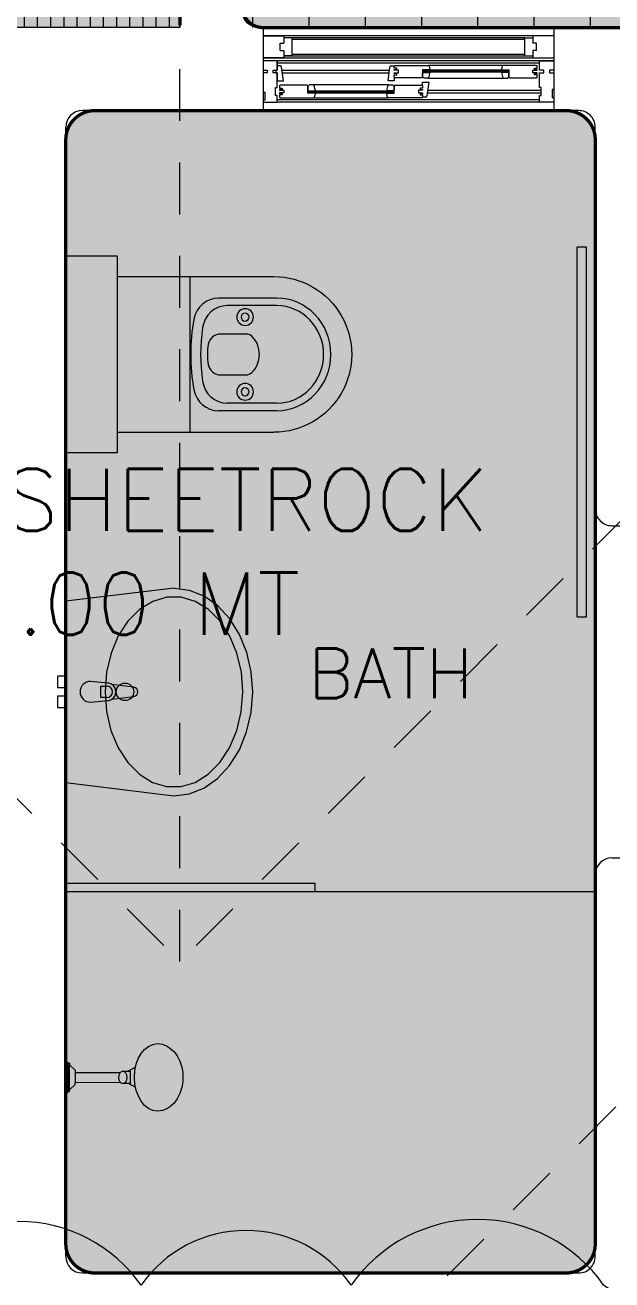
# Model space of a CAD drawing. Header units: metres. Extents: x 8 to 2416, y -346 to 476.
# Drawn here: x 123.344 to 124.757, y -109.647 to -106.624 of the extents above; entities that cross this region are included whole.
import ezdxf

# ---------------------------------------------------------------- set-up
doc = ezdxf.new("R2010")
doc.units = ezdxf.units.M
for name, pattern in [('0', [0]), ('CONTINU', [0]), ('HIDDEN2', [0.1875, 0.125, -0.0625])]:
    doc.linetypes.add(name, pattern=pattern)
doc.layers.get('0').update_dxf_attribs({"color": 250, "linetype": '0', "lineweight": 20})
for name, color, linetype, lineweight in [('A-DOOR', 35, 'Continuous', 5), ('A-WALL', 250, 'Continuous', 20), ('baños', 140, 'Continuous', 0), ('closets', 253, 'Continuous', 0), ('cristales', 131, 'Continuous', 0), ('PLAFON', 253, 'Continuous', 5), ('PLAFON-MADERA', 33, 'Continuous', 5), ('textos', 7, 'Continuous', 0)]:
    doc.layers.add(name, color=color, linetype=linetype, lineweight=lineweight)
doc.layers.add('hatch piso', color=253, linetype='Continuous', lineweight=0, transparency=0.7)
doc.layers.add('Techos 1', color=7, linetype='HIDDEN2', lineweight=9, true_color=0x42391a)
doc.styles.get("Standard").update_dxf_attribs({"font": 'arial.ttf', "height": 0.1875})

# ---------------------------------------------------------------- blocks, each defined once
blk = doc.blocks.new('A$C013342c3')
at = {"layer": 'baños', "linetype": 'Continuous'}
for p, q in [((0.132703495430178, 0.09585578964924935, -0.08868213195764083), (0.114529970638614, 0.1060031536107999, -0.1375633148849114)), ((0.1446699662815263, 0.09585578964924935, -0.04970293599564844), (0.1270281305760363, 0.09585578964924935, -0.04970293599564844)), ((0.1270281305760363, 0.09585578964924935, -0.04970293599564844), (0.1270281305760363, 0.06665602235625556, -0.04970293599564844)), ((0.2591370418708721, 0.09323105917610519, -0.01139325893676024), (0.1505841595253514, 0.09308303469242674, -0.05486134511695819)), ((0.2591528199541244, 0.09835827126426011, -1.073227574364028), (0.2591370418708721, 0.09323105917610519, -0.01139325893676024)), ((0.2591370418708721, 0.09323105917610519, -0.01139325893676024), (0.2591370401528366, 0.06928105827228137, -0.01127761308473877)), ((0.2731249502799074, 0.1112273302278481), (0.2591528199541244, 0.09835827126426011, -1.073227574364028)), ((0.2775106763428994, 0.1151820839904758), (0.2731249502799074, 0.1151820839904758)), ((0.2731249502799074, 0.1151820839904758), (0.2731249502799074, 0.1112273302278481)), ((0.2731249502799074, 0.05128422880898142), (0.2731249502799074, 0.1112273302278481)), ((0.28214345119477, 0.1176323766694622), (0.2775106763428994, 0.1176323766694622)), ((0.2775106763428994, 0.1176323766694622), (0.2775106763428994, 0.1151820839904758)), ((0.2775106763428994, 0.1151820839904758), (0.2775106763428994, 0.04732947504726326)), ((0.28214345119477, 0.1163205123493753), (0.28214345119477, 0.1176323766694622)), ((0.28214345119477, 0.04619104668745422), (0.28214345119477, 0.1163205123493753)), ((0.1304718991518712, 0.06665602235625556, -0.08493008825292855), (0.114529970638614, 0.05781090854361537, -0.1375633148849114)), ((0.1270281305760363, 0.06665602235625556, -0.04970293599564844), (0.1446082381085034, 0.06665602235625556, -0.04970293599564844)), ((0.2591370418708721, 0.06928049986072438, -0.01139325893676024), (0.1505841595253514, 0.06942852434440283, -0.05486134511695819)), ((0.2591528199541244, 0.06415328777256946, -1.073227574364028), (0.2591370418708721, 0.06928049986072438, -0.01139325893676024)), ((0.2731249502799074, 0.05128422880898142), (0.2591528199541244, 0.06415328777256946, -1.073227574364028)), ((0.2731249502799074, 0.04732947504726326), (0.2731249502799074, 0.05128422880898142)), ((0.2775106763428994, 0.04732947504726326), (0.2731249502799074, 0.04732947504726326)), ((0.2775106763428994, 0.04487918236736732), (0.2775106763428994, 0.04732947504726326)), ((0.28214345119477, 0.04487918236736732), (0.2775106763428994, 0.04487918236736732)), ((0.28214345119477, 0.04619104668745422), (0.28214345119477, 0.04487918236736732))]:
    blk.add_line(p, q, dxfattribs=at)
for ratio, start_param, end_param in [(0.7570877180764559, 3.141592653589793, 6.283185307179586), (0.6818891661298961, 0, 3.141592653589793)]:
    blk.add_ellipse((0.06151594405446303, 0.08124456118912349, -0.1375633148849114), major_axis=(-0.0002283178055053071, -0.08124966744369572), ratio=ratio, start_param=start_param, end_param=end_param, dxfattribs=at)
blk.add_ellipse((0.1446699662815263, 0.08125577951886953, -0.04970293599564844), major_axis=(3.241853481487012e-18, -0.01460001013121466), ratio=0.7182237989668432, dxfattribs=at)
blk = doc.blocks.new('A$Cbbaa2d29')
at = {"layer": 'baños'}
for p, q in [((0.04986533973976748, 0.1234470907067902), (0.04986533950693683, 0.5009470913494027)), ((0.1017357186382242, 0.5075197885446272), (0.1017357188710548, 0.367587161104197)), ((0.119862534195704, 0.5075197878461353), (0.119862534195704, 0.3887385106347523)), ((0.3548681448181696, 0.5075197878461353), (0.3548698598486908, 0.3887385111004136)), ((0.3729949601428189, 0.5075197890102885), (0.3729966749405094, 0.367587160405705)), ((0.4248653395069368, 0.1234470907067902), (0.4248653395069368, 0.5009470914658181)), ((0.1881401495510318, 0.3726579630449436), (0.1881401495510318, 0.4340201096776894)), ((0.2865905294628419, 0.4340201096776894), (0.2865905294628419, 0.3726579630449436)), ((0.4248653395069368, 0.298447090706631), (0.04986533973976748, 0.298447090706631))]:
    blk.add_line(p, q, dxfattribs=at)
blk.add_lwpolyline([(-2.609528905850311e-06, 0.1234470907067902), (-2.609528905850311e-06, -1.431437937071678e-07), (0.4747332887757238, -1.431437937071678e-07), (0.4747332887757238, 0.1234470907067902)], close=True, dxfattribs=at)
for centre, radius in [((0.1473653394231178, 0.4318055939328218), 0.02006938189121769), ((0.1473653394231178, 0.4318055939328218), 0.00947206784087382), ((0.3273653395907559, 0.4318055938164065), 0.02006938189121769), ((0.3273653395907559, 0.4318055938164065), 0.00947206784087382)]:
    blk.add_circle(centre, radius, dxfattribs=at)
blk.add_arc((0.2373653395069368, 0.5009470904180802), 0.1875, 4.669074627938405e-08, 180.0000000466908, dxfattribs=at)
at = {"layer": 'baños', "extrusion": (0, 0, -1)}
for centre, major_axis, ratio, start_param, end_param in [((0.2373653392741062, 0.5075197887774578), (-0.1356296207181713, -5.730126290734795e-11), 0.9649584659182796, 5.417888360170764e-14, 3.141592653589847), ((0.2373653392741062, 0.5075197887774578), (-0.1175028052981111, -4.963948863307169e-11), 0.9649584659182795, 2.242650509742816e-14, 3.141592653589815), ((0.2373653395069368, 0.4070189519254512), (0.06011072145364531, 2.538636473497208e-11), 0.9866798223976337, 3.89877578268149, 5.526002178087678), ((0.208410149297265, 0.4340201093284435), (-0.02026999999999998, -8.564922207441566e-12), 0.9866798223976243, 1.121325254871408e-13, 0.7571831290919202), ((0.2663205292509474, 0.4340201099105201), (0.02026999999999998, 8.55131366782954e-12), 0.9866798223976537, -0.7571831290923482, -5.682121440031551e-13), ((0.1639145608959325, 0.3675871599400438), (0.06217884201150834, 2.626174726433443e-11), 0.9649584659182797, 1.761770747025242, 3.141592653589718), ((0.1820413762205817, 0.3887385112168289), (0.06217884201150812, 2.626529633774469e-11), 0.9649584659182803, 1.721070657766285, 3.141592653589776), ((0.2185451494032122, 0.3726579645583428), (0.03040499999999998, 1.282942176519436e-11), 0.9866798223976387, 1.7505302502132, 3.141592653589306), ((0.2561855296106614, 0.3726579633941896), (0.03040499999999997, 1.284318030510717e-11), 0.9866798223976362, -2.797762022055394e-14, 1.391062403376092), ((0.2926910175909825, 0.388738510518337), (-0.06217884201150788, -2.626869850161708e-11), 0.9649584659182842, 3.141592653589833, 4.562114649413323), ((0.3108178329156317, 0.3675871598236284), (0.06217884201150833, 2.626540643900107e-11), 0.9649584659182795, -1.443289932012704e-14, 1.379821906564463), ((0.2373653392741062, 0.4748596581332407), (0.1356822986513112, 5.731575921024725e-11), 0.9866798223976321, 1.391062403376113, 1.75053025021367), ((0.2373661967893668, 0.7342017525509021), (0.44914177507853, 1.897288589700624e-10), 0.9649584659182789, 1.379821906564475, 1.761770747025305), ((0.2373661967893668, 0.7413182592419929), (-0.4317269737139661, -1.823818534215468e-10), 0.9649584659182897, 4.562114649413298, 4.862663311356111)]:
    blk.add_ellipse(centre, major_axis=major_axis, ratio=ratio, start_param=start_param, end_param=end_param, dxfattribs=at)
blk = doc.blocks.new('Basin 22')
at = {"layer": 'baños'}
for p, q in [((-218.5116621445749, 0), (-250.6016591944255, -260.4300662904893)), ((218.5116621445749, 0), (-218.5116621445749, 0)), ((-10.5, 20), (-37.5, 20)), ((-37.5, 20), (-37.5, 8e-16)), ((-37.5, 8e-16), (-10.5, -8e-16)), ((-10.5, -8e-16), (-10.5, 20)), ((37.50000000000001, 20), (10.5, 20)), ((10.5, 20), (10.5, 8e-16)), ((10.5, 8e-16), (37.5, -8e-16)), ((37.5, -8e-16), (37.50000000000001, 20)), ((250.0000000000001, -260.4300662904893), (218.5116621445749, 0)), ((-218.3557214991049, -0.3980736144277015), (-218.5116621445749, -0.3980736144277015)), ((-218.3557214991049, -0.3980736144277015), (-218.5116621445749, -0.3980736144277015)), ((218.5116621445749, -0.3980736144277015), (218.3557214991049, -0.3980736144277015)), ((218.5116621445749, -0.3980736144277015), (218.3557214991049, -0.3980736144277015)), ((-25, -59.43119747899159), (-21, -101.3840077572916)), ((21.00000000004952, -101.3840077574968), (25, -59.43119747899159)), ((-13.6, -99.2122034170916), (-13.6, -84.34160634659159)), ((-13.6, -84.34160634659159), (13.6, -84.34160634659159)), ((13.6, -84.34160634659159), (13.6, -99.2122034170916)), ((-93.21047902112628, -108.8975536323096), (-134.7007845504398, -126.2360019281122)), ((-47.64642828505644, -98.18180327328605), (-93.21047902112628, -108.8975536323096)), ((0, -94.55708056164688), (-47.64642828505644, -98.18180327328605)), ((-17.72976797925985, -110.8974594401567), (-11.1, -163.8311974789916)), ((47.64642828505644, -98.18180327328605), (0, -94.55708056164688)), ((11.1000000000126, -163.831197478891), (17.72976797919999, -110.8974594403916)), ((93.21047902112628, -108.8975536323096), (47.64642828505644, -98.18180327328605)), ((134.7007845504398, -126.2360019281122), (93.21047902112628, -108.8975536323096)), ((-170.3040194288527, -149.4393747711664), (-198.4641514488629, -177.493573426087)), ((-134.7007845504398, -126.2360019281122), (-170.3040194288527, -149.4393747711664)), ((170.3040194288527, -149.4393747711664), (134.7007845504398, -126.2360019281122)), ((198.4641514488629, -177.493573426087), (170.3040194288527, -149.4393747711664)), ((-198.4641514488629, -177.493573426087), (-217.9504477139591, -209.172494792609)), ((217.9504477139591, -209.172494792609), (198.4641514488629, -177.493573426087)), ((-217.9504477139591, -209.172494792609), (-227.9112635715661, -243.0916179945921)), ((227.9112635715661, -243.0916179945921), (217.9504477139591, -209.172494792609)), ((-250.6016591944255, -260.4300662904893), (-245.7979792952244, -297.4133257024814)), ((-227.9112635715661, -243.0916179945921), (-227.9112635715661, -277.7685145863864)), ((227.9112635715661, -277.7685145863864), (227.9112635715661, -243.0916179945921)), ((244.5946609063735, -297.4133257024814), (249.3983408055747, -260.4300662904893)), ((-245.7979792952244, -297.4133257024814), (-231.5715423222022, -332.9753391956453)), ((-227.9112635715661, -277.7685145863864), (-217.9504477139591, -311.6876377883695)), ((217.9504477139591, -311.6876377883695), (227.9112635715661, -277.7685145863864)), ((230.3682239334347, -332.9753391956453), (244.5946609063735, -297.4133257024814)), ((-217.9504477139591, -311.6876377883695), (-198.4641514488629, -343.3665591548914)), ((198.4641514488629, -343.3665591548914), (217.9504477139591, -311.6876377883695)), ((-231.5715423222022, -332.9753391956453), (-208.4690622700511, -365.7494785349732)), ((-198.4641514488629, -343.3665591548914), (-170.3040194288527, -371.4207578098121)), ((170.3040194288527, -371.4207578098121), (198.4641514488629, -343.3665591548914)), ((207.2657438812003, -365.7494785349732), (230.3682239334347, -332.9753391956453)), ((-208.4690622700511, -365.7494785349732), (-177.3783544910755, -394.47625192558)), ((-170.3040194288527, -371.4207578098121), (-134.7007845504398, -394.6241306528663)), ((134.7007845504398, -394.6241306528663), (170.3040194288527, -371.4207578098121)), ((176.1750361022247, -394.4762519254854), (207.2657438812003, -365.7494785349732)), ((-177.3783544910755, -394.47625192558), (-139.4942174492981, -418.051705576087)), ((-139.4942174492981, -418.051705576087), (-96.27251728570108, -435.569848024155)), ((-134.7007845504398, -394.6241306528663), (-93.21047902112628, -411.9625789486688)), ((-93.21047902112628, -411.9625789486688), (-47.64642828505644, -422.6783293076923)), ((-47.64642828505644, -422.6783293076923), (-5.78e-14, -426.3030520192937)), ((-5.78e-14, -426.3030520192937), (47.64642828505644, -422.6783293076923)), ((47.64642828505644, -422.6783293076923), (93.21047902112628, -411.9625789486688)), ((93.21047902112628, -411.9625789486688), (134.7007845504398, -394.6241306528663)), ((95.06919889685028, -435.569848024155), (138.2908990604474, -418.051705576087)), ((138.2908990604474, -418.051705576087), (176.1750361022247, -394.4762519254854)), ((-96.27251728570108, -435.569848024155), (-49.37423969843229, -446.3574668797821)), ((-49.37423969843229, -446.3574668797821), (-0.6016591943997358, -450)), ((-0.6016591943997358, -450), (48.1709213096315, -446.3574668797821)), ((48.1709213096315, -446.3574668797821), (95.06919889685028, -435.569848024155))]:
    blk.add_line(p, q, dxfattribs=at)
blk.add_circle((0, -142.605), 21, dxfattribs=at)
for centre, radius, start, end in [((0, -59.43119747899159), 25, 0, 180), ((-1.04e-14, -99.48408932156158), 21.08576984751627, 185.1696071568248, 212.7710253819448), ((0, -99.48408932169157), 21.0857698475, 212.7710253823, 327.2289746177), ((0, -99.2122034170916), 13.6, 180, 0), ((0, -99.48408932158159), 21.08576984758229, 327.2289746174761, 354.8303928426861), ((6e-16, -162.4409607923916), 11.18672239955782, 187.1389247802098, 352.8610752203097)]:
    blk.add_arc(centre, radius, start, end, dxfattribs=at)
blk = doc.blocks.new('Fenton Bead')
at = {"color": 7}
blk.add_lwpolyline([(2.148625350745107, 12.49999976092647, -0.341998711879526), (0.2121336766385866, 10.99999976952654), (1.675095518294256e-06, 10.66608803160466), (1.591925979482767e-06, 0.9999997704710495), (1.000001583321733, -2.339728553124587e-07), (18.0000015877331, -3.095194642810384e-07), (18.00000158995954, 0.4999996904805357), (14.68058580464549, 12.88822827288072, 0.339454260104197), (13.23169706348835, 13.99999971166812), (4.085117021621954, 13.99999975231168, 0.34199871187953)], format="xyb", close=True, dxfattribs=at)
blk = doc.blocks.new('A$C6ca19f56')
at = {"layer": 'A-DOOR', "color": 7}
for p, q in [((0.6999996812046589, 0.2000000000137874), (2.463735881974571e-09, 0.2000000000068951)), ((0.6999996881828139, 0.1200001748414721), (7.174431573275797e-07, 0.1200001748418984)), ((7.881904764417413e-07, 0.0910001919216441), (7.601718436944793e-07, 0.0445002909961616)), ((7.984940282312891e-07, 0.1200001748418984), (7.902511640622834e-07, 0.09700019206071175)), ((7.902511640622834e-07, 0.09700019206071175), (0.01000080074518905, 0.09700019206071175)), ((0.01000080074518905, 0.0910001919216441), (7.881904764417413e-07, 0.0910001919216441)), ((0.03250079924728766, 0.1200001748418984), (7.984940282312891e-07, 0.1200001748418984)), ((0.01000080074518905, 0.09700019206071175), (0.01000080074518905, 0.0910001919216441)), ((0.02400079703093638, 0.0910001919216441), (0.02400079703093638, 0.09700019206071175)), ((0.02400079703093638, 0.09700019206071175), (0.03400080752490453, 0.09700019206071175)), ((0.03400079726267791, 0.0910001919216441), (0.02400079703093638, 0.0910001919216441)), ((0.03400079723095928, 0.09699917716722695), (0.0305013127046152, 0.09699953233269554)), ((0.0305013127046152, 0.09699953233269554), (0.0305013127046152, 0.09100019192243991)), ((0.0305013127046152, 0.09100019192243991), (0.03400079723095928, 0.09100019192238307)), ((0.03400079979721227, 0.1185001748071457), (0.03250079924728766, 0.1200001748418984)), ((0.03400079723169824, 0.1185001899458555), (0.03400079723095928, 0.09699917716722695)), ((0.03400080752490453, 0.09700019206071175), (0.03400079979721227, 0.1185001748071457)), ((0.04171729780406963, 0.1075003913688946), (0.03400079723169824, 0.107500191947004)), ((0.03400080250682436, 0.05550053687452561), (0.03400079726267791, 0.0910001919216441)), ((0.03400079723095928, 0.09100019192238307), (0.0340007972312435, 0.07150019182822831)), ((0.04900079757683784, 0.07149994457652298), (0.04470897347837877, 0.1047247592218596)), ((0.3009997784051279, 0.07149967879804109), (0.3052916025035302, 0.1047247420831141)), ((0.3082832781778393, 0.107500374230149), (0.3159997787502675, 0.1075001748082585)), ((0.3159997787510065, 0.1075001748068942), (0.3174997787857592, 0.1090001748416753)), ((0.3159997787510065, 0.1020001746934511), (0.3159997787510065, 0.1075001748068942)), ((0.3219997788900741, 0.1020001746934511), (0.3159997787510065, 0.1020001746934511)), ((0.3159997787517455, 0.09699916002708875), (0.3159997787517455, 0.09930017463086216)), ((0.3159997787517455, 0.09930017463086216), (0.3219997788900741, 0.09930017463086216)), ((0.3259996450033782, 0.09700017492145463), (0.3159997787517455, 0.09699916002708875)), ((0.3159997787510065, 0.08899765909624335), (0.3159997787517455, 0.09100017478224487)), ((0.3159997787517455, 0.09100017478224487), (0.3259997789833733, 0.0910001747824154)), ((0.3174997787857592, 0.1090001748416753), (0.3981311646274435, 0.1090001748433522)), ((0.3219997788900741, 0.09930017463086216), (0.3219997788900741, 0.1020001746934511)), ((0.3259997789833733, 0.0910001747824154), (0.3259996450033782, 0.09700017492145463)), ((0.4014997807327063, 0.09800017458847066), (0.3839997803283381, 0.09800017458753274)), ((0.3839997803283381, 0.09800017458753274), (0.3839997803280539, 0.08050017489805583)), ((0.3839997803510187, 0.09500017523621551), (0.3889997804720906, 0.09500017451868104)), ((0.3839997803510187, 0.09500017451868104), (0.3889997804720906, 0.09500017523621551)), ((0.3889997804720906, 0.09700017528027871), (0.3949997805824523, 0.09300017447461784)), ((0.3889997804720906, 0.09300017447097986), (0.3949997805824523, 0.09700017528027871)), ((0.3981311646274435, 0.1090001748433522), (0.399994047514042, 0.1075447312202371)), ((0.5778682692803869, 0.109000174844887), (0.3981311646706445, 0.1090001748453133)), ((0.399994047514042, 0.1075447312202371), (0.4019997807442905, 0.09950017462325178)), ((0.4019997807442905, 0.09850017460008331), (0.4014997807327063, 0.09800017458847066)), ((0.4019997807442905, 0.09950017462325178), (0.4019997807442905, 0.09850017460008331)), ((0.5760053863787817, 0.1075447312198108), (0.5739996531484763, 0.09950017462282545)), ((0.5739996531484763, 0.09950017462282545), (0.5739996531484763, 0.09850017459965699)), ((0.5739996531484763, 0.09850017459965699), (0.5744996531601174, 0.09800017458804433)), ((0.5744996531601174, 0.09800017458804433), (0.5919996535644856, 0.09800017458710641)), ((0.5778682692653803, 0.1090001748429259), (0.5760053863787817, 0.1075447312198108)), ((0.6584996551070645, 0.109000174841249), (0.5778682692653803, 0.1090001748429259)), ((0.5869996534789408, 0.09700017527985239), (0.5809996533103714, 0.09300017447419151)), ((0.5869996534789408, 0.09300017447055353), (0.5809996533103714, 0.09700017527985239)), ((0.5919996535418051, 0.09500017523578919), (0.5869996534789408, 0.09500017451825471)), ((0.5919996535418051, 0.09500017451825471), (0.5869996534789408, 0.09500017523578919)), ((0.5919996535644856, 0.09800017458710641), (0.591999653564713, 0.0805001748976295)), ((0.6499996549094504, 0.09100017478198907), (0.6499997888894455, 0.0970001749210283)), ((0.6599996551410783, 0.09100017478181854), (0.6499996549094504, 0.09100017478198907)), ((0.6499997888894455, 0.0970001749210283), (0.6599996551410783, 0.09699916002666242)), ((0.6539996550027496, 0.09930017463043583), (0.6539996550027496, 0.1020001746930248)), ((0.6539996550027496, 0.1020001746930248), (0.6599996551418172, 0.1020001746930248)), ((0.6599996551410783, 0.09930017463043583), (0.6539996550027496, 0.09930017463043583)), ((0.6599996551418172, 0.1075001748064679), (0.6584996551070645, 0.109000174841249)), ((0.6599996551418172, 0.1020001746930248), (0.6599996551418172, 0.1075001748064679)), ((0.6599996551410783, 0.09699916002666242), (0.6599996551410783, 0.09930017463043583)), ((0.6599996551418172, 0.08899765909581703), (0.6599996551410783, 0.09100017478181854)), ((0.6659996475775785, 0.09700019005939708), (0.6659996553052707, 0.1185001748067194)), ((0.6759996580715466, 0.09700019005939708), (0.6659996475775785, 0.09700019005939708)), ((0.6659996521870681, 0.05550053810961941), (0.6659996578398051, 0.09100018992032943)), ((0.6659996553052707, 0.1185001748067194), (0.6674996558551953, 0.1200001748414721)), ((0.6659996578398051, 0.09100018992032943), (0.6759996580715466, 0.09100018992032943)), ((0.6674996558551953, 0.1200001748414721), (0.6999996566084548, 0.1200001748414721)), ((0.6759996580715466, 0.09100018992032943), (0.6759996580715466, 0.09700019005939708)), ((0.6999996648513189, 0.09700019005939708), (0.6899996543572939, 0.09700019005939708)), ((0.6899996543572939, 0.09700019005939708), (0.6899996543572939, 0.09100018992032943)), ((0.6899996543572939, 0.09100018992032943), (0.6999996669120065, 0.09100018992032943)), ((0.6999996566084548, 0.1200001748414721), (0.6999996648513189, 0.09700019005939708)), ((0.6999996669120065, 0.09100018992032943), (0.6999996949306393, 0.05050019386096238)), ((0.0340007972312435, 0.07150019182822831), (0.04900079757683784, 0.07149994457652298)), ((0.04150070154670971, 0.06100014306901613), (0.04000070151218438, 0.05950014303429185)), ((0.1065007030547633, 0.06100014306776558), (0.04150070154670971, 0.06100014306901613)), ((0.108000703089516, 0.05950014303298445), (0.1065007030547633, 0.06100014306776558)), ((0.3027679829851309, 0.06200014334584836), (0.1212324004301593, 0.06200014334584836)), ((0.3159997787507223, 0.07149992604974642), (0.3009997784051279, 0.07149967879804109)), ((0.3159996803839249, 0.05950014303298445), (0.3174996804187344, 0.06100014306776558)), ((0.3219997788900173, 0.08899765909624335), (0.3159997787510065, 0.08899765909624335)), ((0.3159997787517455, 0.08629679199157891), (0.3219997788900173, 0.08629765922078292)), ((0.3159997787507223, 0.08050017489674843), (0.3159997787517455, 0.08629679199157891)), ((0.3174997787852476, 0.07900017486202415), (0.3159997787507223, 0.08050017489674843)), ((0.3159997787510633, 0.0805001748964358), (0.3159997787507223, 0.07149992604974642)), ((0.3174996804187344, 0.06100014306776558), (0.3824996819267881, 0.06100014306901613)), ((0.3824997802933012, 0.07900017486327471), (0.3174997787852476, 0.07900017486202415)), ((0.3219997788900173, 0.08629765922078292), (0.3219997788900173, 0.08899765909624335)), ((0.3824996819267881, 0.06100014306901613), (0.3839996819613134, 0.05950014303429185)), ((0.3839997803280539, 0.08050017489805583), (0.3824997802933012, 0.07900017486327471)), ((0.3839996819613134, 0.06850039188129387), (0.3989996823069077, 0.0685006391329992)), ((0.3839996819609723, 0.05950014303466133), (0.3839996819613134, 0.06850039188129387)), ((0.3989996823069077, 0.0685006391329992), (0.3947078582085055, 0.03527557584792618)), ((0.3972314777269048, 0.07800017458519193), (0.5787679562241266, 0.0780001745847656)), ((0.591999653564713, 0.0805001748976295), (0.5934996535995225, 0.07900017486284838)), ((0.5934996535995225, 0.07900017486284838), (0.6584996551075761, 0.07900017486159783)), ((0.6539996550027496, 0.08629765922035659), (0.6539996550027496, 0.08899765909581703)), ((0.6539996550027496, 0.08899765909581703), (0.6599996551418172, 0.08899765909581703)), ((0.6599996551410783, 0.08629679199115259), (0.6539996550027496, 0.08629765922035659)), ((0.6584996551075761, 0.07900017486159783), (0.6599996551421015, 0.08050017489632211)), ((0.6599996551421015, 0.08050017489632211), (0.6599996551410783, 0.08629679199115259)), ((7.601718436944793e-07, 0.0445002909961616), (0.004000761213745818, 0.0445002909961616)), ((0.004000761213745818, 0.0445002909961616), (0.004000761213745818, 0.02550029055581859)), ((0.03000080146497908, 0.03650053643418261), (0.03000080146497908, 0.05550053687452561)), ((0.03000080146497908, 0.05550053687452561), (0.03400080250682436, 0.05550053687452561)), ((0.03400079938862177, 0.03650053643418261), (0.03000080146497908, 0.03650053643418261)), ((0.03400079617003371, 0.02150017487657152), (0.03400079938862177, 0.03650053643418261)), ((0.04000070151218438, 0.05950014303429185), (0.04000070151320756, 0.05370352593946137)), ((0.04000070151320756, 0.05370352593946137), (0.04600070165153625, 0.05370265871025737)), ((0.04600070165153625, 0.05100265883479693), (0.04000070151246859, 0.05100265883479693)), ((0.04000070151246859, 0.05100265883479693), (0.04000070151320756, 0.04900014314879542)), ((0.04000070151320756, 0.04900014314879542), (0.0500007017448354, 0.04900014314862489)), ((0.0500005677648403, 0.04300014300958566), (0.04000070151320756, 0.04300115790395154)), ((0.04000070151320756, 0.04300115790395154), (0.04000070151320756, 0.04070014330017813)), ((0.04000070151320756, 0.04070014330017813), (0.04600070165153625, 0.04070014330017813)), ((0.04600070165153625, 0.03800014323758916), (0.04000070151246859, 0.03800014323758916)), ((0.04000070151246859, 0.03800014323758916), (0.04000070151246859, 0.03250014312414606)), ((0.04000070151246859, 0.03250014312414606), (0.0415007015472213, 0.03100014308936494)), ((0.0415007015472213, 0.03100014308936494), (0.1221320873889056, 0.03100014308768806)), ((0.04600070165153625, 0.05370265871025737), (0.04600070165153625, 0.05100265883479693)), ((0.04600070165153625, 0.04070014330017813), (0.04600070165153625, 0.03800014323758916)), ((0.0500007017448354, 0.04900014314862489), (0.0500005677648403, 0.04300014300958566)), ((0.1080007030898003, 0.04200014334350755), (0.108000703089516, 0.05950014303298445)), ((0.1080007031124808, 0.04500014269482477), (0.1130007031753451, 0.04500014341235925)), ((0.1080007031124808, 0.04500014341235925), (0.1130007031753451, 0.04500014269482477)), ((0.1255007034941684, 0.04200014334256963), (0.1080007030898003, 0.04200014334350755)), ((0.1130007031753451, 0.04300014265076157), (0.1190007033439144, 0.04700014345642245)), ((0.1130007031753451, 0.04700014346006043), (0.1190007033439144, 0.04300014265076157)), ((0.1221320873889056, 0.03100014308768806), (0.1239949702755041, 0.03245558671080317)), ((0.1221320873738989, 0.03100014308572696), (0.3018682960413912, 0.03100014308572696)), ((0.1239949702755041, 0.03245558671080317), (0.1260007035057527, 0.04050014330778851)), ((0.1260007035057527, 0.04150014333095697), (0.1255007034941684, 0.04200014334256963)), ((0.1260007035057527, 0.04050014330778851), (0.1260007035057527, 0.04150014333095697)), ((0.2979996799676883, 0.04150014333095697), (0.2984996799792725, 0.04200014334256963)), ((0.2979996799676883, 0.04050014330778851), (0.2979996799676883, 0.04150014333095697)), ((0.3000054131979937, 0.03245558671080317), (0.2979996799676883, 0.04050014330778851)), ((0.2984996799792725, 0.04200014334256963), (0.3159996803836975, 0.04200014334350755)), ((0.3018682960845922, 0.03100014308768806), (0.3000054131979937, 0.03245558671080317)), ((0.3824996819262765, 0.03100014308936494), (0.3018682960845922, 0.03100014308768806)), ((0.3109996802399451, 0.04300014265076157), (0.3049996801295833, 0.04700014345642245)), ((0.3109996802399451, 0.04700014346006043), (0.3049996801295833, 0.04300014265076157)), ((0.315999680361017, 0.04500014269482477), (0.3109996802399451, 0.04500014341235925)), ((0.315999680361017, 0.04500014341235925), (0.3109996802399451, 0.04500014269482477)), ((0.3159996803836975, 0.04200014334350755), (0.3159996803839249, 0.05950014303298445)), ((0.3839996819602902, 0.04900014314879542), (0.3739996817286624, 0.04900014314862489)), ((0.3739996817286624, 0.04900014314862489), (0.3739998157086575, 0.04300014300958566)), ((0.3739998157086575, 0.04300014300958566), (0.3839996819602902, 0.04300115790395154)), ((0.3839996819602902, 0.05370352593946137), (0.3779996818219615, 0.05370265871025737)), ((0.3779996818219615, 0.05370265871025737), (0.3779996818219615, 0.05100265883479693)), ((0.3779996818219615, 0.05100265883479693), (0.3839996819610292, 0.05100265883479693)), ((0.3839996819602902, 0.04070014330017813), (0.3779996818219615, 0.04070014330017813)), ((0.3779996818219615, 0.04070014330017813), (0.3779996818219615, 0.03800014323758916)), ((0.3779996818219615, 0.03800014323758916), (0.3839996819610292, 0.03800014323758916)), ((0.3839996819610292, 0.03250014312414606), (0.3824996819262765, 0.03100014308936494)), ((0.3839996819613134, 0.05950014303429185), (0.3839996819602902, 0.05370352593946137)), ((0.3839996819610292, 0.05100265883479693), (0.3839996819602902, 0.04900014314879542)), ((0.3839996819602902, 0.04300115790395154), (0.3839996819602902, 0.04070014330017813)), ((0.3839996819610292, 0.03800014323758916), (0.3839996819610292, 0.03250014312414606)), ((0.3917161825341395, 0.03249994370089127), (0.3839996819617681, 0.03250014312278182)), ((0.6699996532289134, 0.05550053810961941), (0.6659996521870681, 0.05550053810961941)), ((0.6659996589324493, 0.02150017487617362), (0.6659996553052707, 0.03650053766927641)), ((0.6659996553052707, 0.03650053766927641), (0.6699996532289134, 0.03650053766927641)), ((0.6699996532289134, 0.03650053766927641), (0.6699996532289134, 0.05550053810961941)), ((0.6999996949306393, 0.05050019386096238), (0.6959996938887372, 0.05050019386096238)), ((0.6959996938887372, 0.05050019386096238), (0.6959996938887372, 0.03150019342061938)), ((0.6959996938887372, 0.03150019342061938), (0.6999996918123799, 0.03150019342061938)), ((0.6999996918123799, 0.03150019342061938), (0.6999996881852582, 0.02150017487617362)), ((0.6999996812046589, 7.105427357601002e-15), (2.463721671119856e-09, 6.899369964230573e-12)), ((0.004000761213745818, 0.02550029055581859), (7.632901031229267e-07, 0.02550029055581859)), ((7.632901031229267e-07, 0.02550029055581859), (7.66917224837016e-07, 0.02150017487657152)), ((7.66917224837016e-07, 0.02150017487657152), (0.001500767292071714, 0.02000017484181882)), ((0.001500767292071714, 0.02000017484181882), (0.03250079579524368, 0.02000017484181882)), ((0.03250079579524368, 0.02000017484181882), (0.03400079617003371, 0.02150017487657152)), ((0.6674996295443094, 0.02000014267773764), (0.03250079579524368, 0.02000017484181882)), ((0.6674996593072393, 0.02000017484142091), (0.6659996589324493, 0.02150017487617362)), ((0.6984996878104113, 0.02000017484142091), (0.6674996593072393, 0.02000017484142091)), ((0.6999996881852582, 0.02150017487617362), (0.6984996878104113, 0.02000017484142091))]:
    blk.add_line(p, q, dxfattribs=at)
at = {"layer": 'A-DOOR', "extrusion": (0, 0, -1)}
for p, q in [((0.6999996785422411, 0.180000017856436), (2.842170943040401e-14, 0.1799999604681091)), ((0.04130123175687572, 0.1622047085299059), (0.04999999322004101, 0.1622047084569758)), ((0.04130123175687572, 0.1448071856035753), (0.04130123175687572, 0.1622047085299059)), ((0.6586984469841752, 0.1622047054189366), (0.64999968552101, 0.1622047053460065)), ((0.6586984469841752, 0.144807182492606), (0.6586984469841752, 0.1622047054189366)), ((2.842170943040401e-14, 0.1270118771055593), (0.6999996785422411, 0.1270119344938863)), ((0.04130123175687572, 0.1448071856035753), (0.04999999322004101, 0.1448071855306452)), ((0.6586984469841752, 0.144807182492606), (0.64999968552101, 0.1448071824196759))]:
    blk.add_line(p, q, dxfattribs=at)
at = {"layer": 'A-DOOR'}
for p, q in [((0.06999999275805635, 0.1749999889640534), (0.04999999295219482, 0.1749999885453448)), ((0.0699999916904801, 0.1320119051694277), (0.06999999275805635, 0.1749999889640534)), ((0.6299996860798558, 0.1711023462891959), (0.06999999266125202, 0.1711023134207535)), ((0.06999999266125201, 0.1359095164533741), (0.06999999266125201, 0.1711023494001651)), ((0.6299996870505709, 0.1320119020584585), (0.6299996859829946, 0.1749999858530842)), ((0.6299996859829946, 0.1749999858530842), (0.6499996857888561, 0.1749999854343756)), ((0.629999686079799, 0.1359095133424049), (0.629999686079799, 0.1711023462891959)), ((0.0699999916904801, 0.1320119051694277), (0.04999999295219482, 0.1320119055881435)), ((0.0699999917872734, 0.1359094804739626), (0.6299996869537665, 0.1359095133424049)), ((0.6299996870505709, 0.1320119020584585), (0.6499996857888561, 0.1320119024771671))]:
    blk.add_line(p, q, dxfattribs=at)
at = {"layer": 'A-DOOR', "color": 9, "true_color": 0xc7c8ca}
for p, q in [((0.6299996859829946, 0.1749999858530842), (0.0699999927580555, 0.1749999555625603)), ((0.04999999295216556, 0.132011866160438), (0.6299996870505709, 0.1320119438687257))]:
    blk.add_line(p, q, dxfattribs=at)
at = {"layer": 'A-DOOR', "color": 8}
for p, q in [((0.6659996536089494, 0.1140001748414718), (0.03400079723152771, 0.1140001748418982)), ((0.04570692844990276, 0.09699917024307325), (0.304293642639891, 0.0969990574172428)), ((0.04648184894736573, 0.09100018489267114), (0.30351874247674, 0.0910001845909747)), ((0.3957058046116231, 0.04300115630949364), (0.6699996532289134, 0.04300104403152005)), ((0.3964807192826925, 0.04900014144877929), (0.6699996532289134, 0.04900002927636393)), ((0.6659996581552292, 0.0260001427055343), (0.03400079685971491, 0.02600017481402261))]:
    blk.add_line(p, q, dxfattribs=at)
at = {"layer": 'A-DOOR', "extrusion": (0, 0, -1)}
for points in [[(-2.842170943040401e-14, 0.1799999902704315), (-0.04999999284748924, 0.1799999902704243), (-0.04999999322004101, 0.1622047085299059)], [(-0.6999996787410225, 0.1799999871594551), (-0.6499996858935617, 0.1799999871594551), (-0.64999968552101, 0.1622047054189366)], [(-0.04999999322004101, 0.1448071856035753), (-0.04999999284748924, 0.1270119069078817), (-2.842170943040401e-14, 0.1270119069078817)], [(-0.64999968552101, 0.144807182492606), (-0.6499996858935617, 0.1270119037969053), (-0.6999996787410225, 0.1270119037969053)]]:
    blk.add_lwpolyline(points, dxfattribs=at)
at = {"layer": 'A-DOOR', "color": 7}
for points in [[(0.3839997803510187, 0.09500017523257753), (0.3889997804720906, 0.09500017523257753), (0.3889997804720906, 0.09500017451868104), (0.3839997803510187, 0.09500017451868104)], [(0.5869996534789408, 0.09700017527985239), (0.3889997804720906, 0.09700017528027871), (0.3889997804720906, 0.09300017518851433), (0.5869996534789408, 0.09300017518808801)], [(0.3889997804720906, 0.09700017528027871), (0.3949997805824523, 0.09700017528027871), (0.3949997805824523, 0.09300017447097986), (0.3889997804720906, 0.09300017447097986)], [(0.5869996534789408, 0.09300017447055353), (0.3889997804720906, 0.09300017447097986), (0.3889997804720906, 0.09700017456638221), (0.5869996534789408, 0.09700017456595589)], [(0.4014997807747704, 0.09800017458841381), (0.3894997804958393, 0.09800017458841381), (0.3894997804958393, 0.09700017456638221), (0.4014997807747704, 0.09700017456638221)], [(0.4014997807747704, 0.09300017518851433), (0.3894997804958393, 0.09300017518851433), (0.3894997804958393, 0.09200017516284476), (0.4014997807747704, 0.09200017516284476)], [(0.3949997805824523, 0.09700017528027871), (0.3999997807035243, 0.09700017528027871), (0.3999997807035243, 0.09300017447097986), (0.3949997805824523, 0.09300017447097986)], [(0.574499653176261, 0.09800017458798749), (0.5864996534551921, 0.09800017458798749), (0.5864996534551921, 0.09700017456595589), (0.574499653176261, 0.09700017456595589)], [(0.574499653176261, 0.09300017518808801), (0.5864996534551921, 0.09300017518808801), (0.5864996534551921, 0.09200017516241843), (0.574499653176261, 0.09200017516241843)], [(0.5809996533103714, 0.09700017527985239), (0.5759996531892995, 0.09700017527985239), (0.5759996531892995, 0.09300017447055353), (0.5809996533103714, 0.09300017447055353)], [(0.5869996534789408, 0.09700017527985239), (0.5809996533103714, 0.09700017527985239), (0.5809996533103714, 0.09300017447055353), (0.5869996534789408, 0.09300017447055353)], [(0.5919996535418051, 0.09500017523215121), (0.5869996534789408, 0.09500017523215121), (0.5869996534789408, 0.09500017451825471), (0.5919996535418051, 0.09500017451825471)], [(0.1080007031124808, 0.04500014269846275), (0.1130007031753451, 0.04500014269846275), (0.1130007031753451, 0.04500014341235925), (0.1080007031124808, 0.04500014341235925)], [(0.1130007031753451, 0.04300014265076157), (0.1190007033439144, 0.04300014265076157), (0.1190007033439144, 0.04700014346006043), (0.1130007031753451, 0.04700014346006043)], [(0.1130007031753451, 0.04700014346006043), (0.3109996802399451, 0.04700014346006043), (0.3109996802399451, 0.04300014336465807), (0.1130007031753451, 0.04300014336465807)], [(0.1130007031753451, 0.04300014265076157), (0.3109996802399451, 0.04300014265076157), (0.3109996802399451, 0.04700014274252595), (0.1130007031753451, 0.04700014274252595)], [(0.1255007034780249, 0.04700014274252595), (0.1135007031990938, 0.04700014274252595), (0.1135007031990938, 0.04800014276819553), (0.1255007034780249, 0.04800014276819553)], [(0.1255007034780249, 0.04200014334262647), (0.1135007031990938, 0.04200014334262647), (0.1135007031990938, 0.04300014336465807), (0.1255007034780249, 0.04300014336465807)], [(0.1190007033439144, 0.04300014265076157), (0.1240007034649864, 0.04300014265076157), (0.1240007034649864, 0.04700014346006043), (0.1190007033439144, 0.04700014346006043)], [(0.2984996799372652, 0.04700014274252595), (0.3104996802161963, 0.04700014274252595), (0.3104996802161963, 0.04800014276819553), (0.2984996799372652, 0.04800014276819553)], [(0.2984996799372652, 0.04200014334262647), (0.3104996802161963, 0.04200014334262647), (0.3104996802161963, 0.04300014336465807), (0.2984996799372652, 0.04300014336465807)], [(0.3049996801295833, 0.04300014265076157), (0.2999996800085114, 0.04300014265076157), (0.2999996800085114, 0.04700014346006043), (0.3049996801295833, 0.04700014346006043)], [(0.3109996802399451, 0.04300014265076157), (0.3049996801295833, 0.04300014265076157), (0.3049996801295833, 0.04700014346006043), (0.3109996802399451, 0.04700014346006043)], [(0.315999680361017, 0.04500014269846275), (0.3109996802399451, 0.04500014269846275), (0.3109996802399451, 0.04500014341235925), (0.315999680361017, 0.04500014341235925)]]:
    blk.add_lwpolyline(points, close=True, dxfattribs=at)
for centre, start, end in [((0.04171737533474129, 0.1045003913003555), 4.289116395801832, 90.00148072714514), ((0.3082832006471676, 0.10450037416161), 89.99851927285486, 175.7108836041982), ((0.391716260064868, 0.03549994376943033), 269.9985192728549, 355.7108836041982)]:
    blk.add_arc(centre, 0.003000000069526702, start, end, dxfattribs=at)
at = {"layer": 'cristales', "const_width": 0.004000000000000002}
for points in [[(0.5759996531892995, 0.09500017487520296), (0.3999997807035243, 0.09500017487562928)], [(0.1240007034649864, 0.045000143055411), (0.2999996800085114, 0.045000143055411)]]:
    blk.add_lwpolyline(points, dxfattribs=at)
at = {"layer": 'A-DOOR', "color": 7, "yscale": 0.001000000023175567, "zscale": 0.001000000023175567, "rotation": 180}
for p, xscale in [((0.3839997803510187, 0.09200017462078591), -0.001000000023175567), ((0.5919996535418051, 0.09200017462035959), 0.001000000023175567)]:
    blk.add_blockref('Fenton Bead', p, dxfattribs=dict(at, xscale=xscale))
at = {"layer": 'A-DOOR', "color": 7, "yscale": 0.001000000023175567, "zscale": 0.001000000023175567}
for p, xscale in [((0.1080007031124808, 0.04800014331025437), 0.001000000023175567), ((0.315999680361017, 0.04800014331025437), -0.001000000023175567)]:
    blk.add_blockref('Fenton Bead', p, dxfattribs=dict(at, xscale=xscale))
blk = doc.blocks.new('PL BASE 1N NASAS 09')
at = {"layer": 'closets', "transparency": 33554687}
h = blk.add_hatch(dxfattribs=at)
h.set_pattern_fill('LINE', color=256, scale=0.01, angle=90)
h.set_pattern_definition([(90, (-228.0346731730523, 137.0095482747123), (-0.03175, 1.944126793646423e-18), [])])
h.paths.add_polyline_path([(-120.1315273407579, -48.44975761939575), (-118.0810712337411, -48.44975761939575), (-118.0810712337412, -48.84971880324339), (-120.1315273407579, -48.84971880324339)])
at = {"layer": 'A-DOOR'}
blk.add_lwpolyline([(-117.1244798928782, -49.37822868806087), (-117.1027961459453, -49.37822868806087), (-117.1027961459453, -50.27023205757213), (-117.1244798928782, -50.27023205757213)], close=True, dxfattribs=at)
at = {"layer": 'A-WALL'}
for p, q in [((-117.8810712337416, -48.84971880325272), (-117.8810712362053, -49.04971880325962)), ((-117.1810712337416, -48.84971880325272), (-117.1810712362053, -49.04971880325962)), ((-117.8810712337416, -49.04971880325272), (-118.316071233741, -49.04971880325275)), ((-117.1210636228679, -49.0497188032457), (-117.1810715550007, -49.04971880325961)), ((-118.3560712337409, -51.80971880325281), (-118.356071233741, -49.08971880325275)), ((-117.0810636228583, -50.00971880325271), (-117.0810636228586, -49.08971880324568)), ((-117.0410636228583, -50.04971880325269), (-116.9710636228575, -50.04971880325267)), ((-117.0410636228581, -50.84971880325271), (-116.9710636228576, -50.84971880325268)), ((-117.0810636228577, -51.80971880325279), (-117.0810636228581, -50.88971880325272)), ((-118.3160712337409, -51.84971880325281), (-117.1210636228577, -51.84971880325281))]:
    blk.add_line(p, q, dxfattribs=at)
blk.add_lwpolyline([(-117.5310713943711, -48.84971880325271), (-117.8910712337416, -48.84971880325271, -0.4142135623732381), (-117.9310712337416, -48.80971880325269), (-117.9310712337415, -48.48975761941159, 0.4142135623723219), (-117.9710712337414, -48.44975761941157), (-118.0810712337415, -48.44975761941123), (-118.0810712337415, -48.84971880325271), (-120.131071233741, -48.84971880325271)], format="xyb", dxfattribs=at)
blk.add_lwpolyline([(-116.6310712337414, -48.84971880325272), (-117.1810712337416, -48.84971877023865)], dxfattribs=at)
for centre, start, end in [((-118.316071233741, -49.08971880325275), 90.00000000000502, 180.0000000000024), ((-117.1210636228586, -49.0897188032457), 1.900699477642598e-11, 90.0000000132819), ((-117.0410636228583, -50.0097188032527), 180.0000000000193, 270.0000000000203), ((-117.041063622858, -50.88971880325271), 90.00000000002544, 180.000000000019), ((-118.3160712337409, -51.80971880325281), 180.0000000000024, 270), ((-117.1210636228577, -51.80971880325281), 270, 1.921055027603964e-11)]:
    blk.add_arc(centre, 0.04, start, end, dxfattribs=at)
at = {"layer": 'baños'}
for p, q in [((-118.3560636228577, -50.9106965704219), (-117.7560636228578, -50.9106965704219)), ((-118.3560636228577, -50.93069657042189), (-117.081063622858, -50.93069657042166)), ((-117.7560636228578, -50.9106965704219), (-117.7560636228578, -50.93069657042189))]:
    blk.add_line(p, q, dxfattribs=at)
at = {"layer": 'Techos 1'}
for p, q in [((-118.0810712337412, -51.09971880325273), (-118.0810712337412, -39.39971880325258)), ((-121.2310712337413, -47.94979643551808), (-118.0810712337412, -51.0997188032525)), ((-114.931071233741, -47.94971880325273), (-118.0810712337412, -51.0997188032525)), ((-113.5310712337411, -47.94971880325273), (-117.6310712337414, -52.04971880325266))]:
    blk.add_line(p, q, dxfattribs=at)
at = {"color": 1}
blk.add_blockref('A$C6ca19f56', (-117.8810712362053, -49.04971880325962), dxfattribs=at)
at = {"layer": 'baños', "xscale": -1, "rotation": 270}
blk.add_blockref('A$Cbbaa2d29', (-118.3560416236175, -49.87445742631597), dxfattribs=at)
at = {"layer": 'baños', "xscale": 0.001000000000057999, "yscale": 0.001000000000057999, "rotation": 89.94782240616065}
blk.add_blockref('Basin 22', (-118.3560199106649, -50.44971880325276), dxfattribs=at)
at = {"layer": 'baños', "linetype": 'CONTINU', "xscale": -1}
blk.add_blockref('A$C013342c3', (-118.0739201716629, -51.45981863709976), dxfattribs=at)
at = {"layer": 'textos', "insert": (-115.8713182946865, -50.46512120815505), "char_height": 0.15, "width": 3.404876511770499, "attachment_point": 9}
blk.add_mtext('\\pxqc;{\\Fromans|c0;\\H0.8x;BATH}', dxfattribs=at)
blk = doc.blocks.new('PL MUEBLES 1N NASAS 09')
at = {"layer": 'hatch piso'}
h = blk.add_hatch(dxfattribs=at)
h.set_pattern_fill('AR-BRSTD', color=256, scale=0.002, angle=-90.00000000000001)
h.set_pattern_definition([(270, (-8.745879547549919, 232.0100725299206), (0.1354836, -2.178742458197296e-17), []), (0, (-8.745879547549919, 232.0100725299206), (0.1354836, 0.2032), [0.1354836, -0.1354836])])
edge = h.paths.add_edge_path()
edge.add_line((62.33047333544064, 47.14807486002906), (63.23047333544037, 47.14807486002911))
edge.add_line((63.23047333544037, 47.14807486002911), (63.23047333544059, 48.44807486002907))
edge.add_line((63.23047333544059, 48.44807486002907), (56.53309564073618, 48.44807486002884))
edge.add_line((56.53309564073618, 48.44807486002884), (56.53309564073629, 48.27307486002911))
edge.add_line((56.53309564073629, 48.27307486002911), (56.38309564073631, 48.27307486002911))
edge.add_line((56.38309564073631, 48.27307486002911), (56.38309564073633, 48.45357486002917))
edge.add_line((56.38309564073633, 48.45357486002917), (54.58787718628311, 48.45357486002946))
edge.add_line((54.58787718628311, 48.45357486002946), (54.58787718628315, 46.94807486002907))
edge.add_line((54.58787718628315, 46.94807486002907), (55.82569395206997, 46.94807486002912))
edge.add_arc((55.87547333544112, 46.99728881121364), 0.07000000000002685, 180.0000000000116, 224.6727403341577, ccw=False)
edge.add_line((55.80547333544109, 46.99728881121362), (55.80547333544109, 47.10728881121358))
edge.add_arc((55.8754733354411, 47.10728881121359), 0.07000000000000739, 90.00000000001171, 180.0000000000116, ccw=False)
edge.add_line((55.87547333544109, 47.1772888112136), (55.9854733354411, 47.1772888112136))
edge.add_arc((55.98547333544109, 47.10728881121359), 0.07000000000000739, -1.1709744285326451e-11, 89.9999999999884, ccw=False)
edge.add_line((56.05547333544109, 47.10728881121358), (56.05547333544109, 46.99728881121362))
edge.add_arc((55.98547333544108, 46.9972888112136), 0.0700000000000145, -44.67274033409598, 1.750777300912887e-11, ccw=False)
edge.add_line((56.03525271881227, 46.94807486002915), (59.0256939700979, 46.94807486002929))
edge.add_arc((59.07547333674199, 46.99728882813308), 0.07000000000004498, 179.9999999999884, 224.6727598081308, ccw=False)
edge.add_line((59.00547333674194, 46.99728882813309), (59.00547333674194, 47.10728882813305))
edge.add_arc((59.07547333674194, 47.10728882813305), 0.06999999999999318, 90, 180, ccw=False)
edge.add_line((59.07547333674194, 47.17728882813304), (59.18547333674195, 47.17728882813304))
edge.add_arc((59.18547333674195, 47.10728882813305), 0.06999999999999318, 0, 90, ccw=False)
edge.add_line((59.25547333674194, 47.10728882813305), (59.25547333674194, 46.99728882813309))
edge.add_arc((59.18547333674189, 46.99728882813309), 0.07000000000005002, -90, 0, ccw=False)
edge.add_line((59.18547333674189, 46.92728882813304), (59.07547333674199, 46.92728882813304))
edge.add_arc((59.07547333674199, 46.99728882813307), 0.0700000000000287, 229.9947977251994, 270, ccw=False)
edge.add_line((59.03047333544123, 46.94366980275089), (59.03047333544112, 44.97199442516524))
edge.add_arc((59.07547333674192, 44.91837539978317), 0.0699999999999629, 89.9999999999884, 130.0052022748909, ccw=False)
edge.add_line((59.07547333674194, 44.98837539978314), (59.18547333674195, 44.98837539978314))
edge.add_arc((59.18547333674195, 44.91837539978314), 0.06999999999999318, 0, 90, ccw=False)
edge.add_line((59.25547333674194, 44.91837539978314), (59.25547333674194, 44.80837539978319))
edge.add_arc((59.18547333674189, 44.80837539978319), 0.07000000000005002, -90, 0, ccw=False)
edge.add_line((59.18547333674189, 44.73837539978314), (59.07547333674199, 44.73837539978314))
edge.add_arc((59.07547333674198, 44.80837539978323), 0.07000000000009265, 229.9947977250752, 270.0000000000116, ccw=False)
edge.add_line((59.03047333544106, 44.7547563744011), (59.03047333544089, 41.1719944251663))
edge.add_arc((59.07547333674065, 41.11837539978324), 0.07000000000005885, 90.00000000001751, 130.0052022737088, ccw=False)
edge.add_line((59.07547333674063, 41.1883753997833), (59.18547333674053, 41.1883753997833))
edge.add_arc((59.18547333674053, 41.11837539978325), 0.07000000000005002, 0, 90, ccw=False)
edge.add_line((59.25547333674058, 41.11837539978325), (59.25547333674058, 41.00837539978329))
edge.add_arc((59.18547333674059, 41.00837539978329), 0.06999999999999318, -90, 0, ccw=False)
edge.add_line((59.18547333674059, 40.9383753997833), (59.07547333674057, 40.9383753997833))
edge.add_arc((59.07547333674057, 41.00837539978329), 0.06999999999999318, 180, 270, ccw=False)
edge.add_line((59.00547333674058, 41.00837539978329), (59.00547333674058, 41.11837539978325))
edge.add_arc((59.07547333674064, 41.11837539978322), 0.07000000000005713, 149.8480530798668, 179.9999999999767, ccw=False)
edge.add_line((59.01494459063377, 41.15353604390046), (56.03909236191515, 41.15353604390057))
edge.add_arc((55.98547333544103, 41.10853604390083), 0.07000000000006618, 2.9103830456733704e-11, 40.005200884535725, ccw=False)
edge.add_line((56.05547333544109, 41.10853604390087), (56.05547333544109, 40.99853604390091))
edge.add_arc((55.9854733354411, 40.99853604390091), 0.06999999999999318, -90, 0, ccw=False)
edge.add_line((55.9854733354411, 40.92853604390092), (55.87547333544109, 40.92853604390092))
edge.add_arc((55.87547333544109, 40.99853604390091), 0.06999999999999318, 180, 270, ccw=False)
edge.add_line((55.80547333544109, 40.99853604390091), (55.80547333544109, 41.10853604390087))
edge.add_arc((55.87547333544116, 41.10853604390083), 0.07000000000006423, 139.9947991154644, 179.9999999999709, ccw=False)
edge.add_line((55.82185430896703, 41.15353604390057), (50.43629332391805, 41.15353604390077))
edge.add_arc((50.38267429744407, 41.10853604390091), 0.07000000000003498, -3.490185918053612e-11, 40.005200884686076, ccw=False)
edge.add_line((50.4526742974441, 41.10853604390087), (50.4526742974441, 40.99853604390091))
edge.add_arc((50.38267429744411, 40.99853604390091), 0.06999999999999318, -90, 0, ccw=False)
edge.add_line((50.38267429744411, 40.92853604390092), (50.2726742974441, 40.92853604390092))
edge.add_arc((50.2726742974441, 40.99853604390091), 0.06999999999999318, 180, 270, ccw=False)
edge.add_line((50.2026742974441, 40.99853604390091), (50.2026742974441, 41.10853604390087))
edge.add_arc((50.27267429744415, 41.10853604390086), 0.07000000000005002, 139.9947991152424, 179.9999999999942, ccw=False)
edge.add_line((50.21905527097022, 41.1535360439008), (46.43047333544075, 41.15353604390094))
edge.add_line((46.43047333544075, 41.15353604390094), (46.43047333544064, 40.95353604390095))
edge.add_line((46.43047333544064, 40.95353604390095), (44.33047333544016, 40.95353604390101))
edge.add_line((44.33047333544016, 40.95353604390101), (44.33047333544033, 39.35357486002907))
edge.add_line((44.33047333544033, 39.35357486002907), (47.83047333544033, 39.35357486002907))
edge.add_line((47.83047333544033, 39.35357486002907), (47.83047333544062, 38.95357486002915))
edge.add_line((47.83047333544062, 38.95357486002915), (62.33047333543995, 38.95357486002904))
edge.add_line((62.33047333543995, 38.95357486002904), (62.33047333544064, 47.14807486002906))
at = {"layer": 'baños'}
blk.add_blockref('PL BASE 1N NASAS 09', (162.2615445691817, 88.20329366328178), dxfattribs=at)

msp = doc.modelspace()

# ---------------------------------------------------------------- hatches: boundary and pattern name
at = {"layer": 'PLAFON', "transparency": 33554477}
h = msp.add_hatch(color=256, dxfattribs=at)
h.dxf.hatch_style = 1
edge = h.paths.add_edge_path()
edge.add_line((134.1170650019971, -97.53004377734752), (134.1170650019971, -98.83004377734878))
edge.add_line((134.1170650019971, -98.83004377734878), (135.3578762848281, -98.83004377734878))
edge.add_arc((135.4114649727969, -98.87507990197989), 0.07000000000003265, 90, 139.9561864307762, ccw=False)
edge.add_line((135.4114649727969, -98.80507990197987), (135.5214649727968, -98.80507990197987))
edge.add_arc((135.5214649727968, -98.87507990197977), 0.06999999999990791, 40.04381356918242, 90, ccw=False)
edge.add_line((135.5750536607655, -98.83004377734878), (138.5334762719098, -98.83004377734878))
edge.add_arc((138.5870649740977, -98.87507988506044), 0.07000000000003082, 89.99999999997681, 139.9562045206484, ccw=False)
edge.add_line((138.5870649740977, -98.80507988506042), (138.6970649740977, -98.80507988506044))
edge.add_arc((138.6970649740977, -98.8750798850604), 0.06999999999996476, 3.490185918053612e-11, 90.00000000002319, ccw=False)
edge.add_line((138.7670649740977, -98.87507988506042), (138.7670649740977, -98.98507988506037))
edge.add_arc((138.6660266822799, -98.9698182979044), 0.1021844041718902, 316.2225896716882, 351.4105435741704, ccw=False)
edge.add_line((138.7398072002301, -99.04051545221043), (138.7430485116627, -101.0222176890559))
edge.add_arc((138.6653011323336, -101.0894497043523), 0.1027852074637251, 8.083942978075925, 40.85159793441602, ccw=False)
edge.add_line((138.7670649740976, -101.0749956605308), (138.7670649740977, -101.1849956605307))
edge.add_arc((138.6697144657414, -101.1720184582468), 0.09821165539971982, 316.82640690840617, 352.4070136716884, ccw=False)
edge.add_line((138.7413386594689, -101.2392159591619), (138.7414967231737, -104.8209917469868))
edge.add_arc((138.6693605169365, -104.888178238272), 0.09857817639574117, 7.63404088975318, 42.96530963017881, ccw=False)
edge.add_line((138.7670649740963, -104.8750825934761), (138.7670649740963, -104.9850825934761))
edge.add_arc((138.6970649740963, -104.985082593476), 0.06999999999996476, 269.9999999999302, 359.9999999999651, ccw=False)
edge.add_line((138.6970649740963, -105.055082593476), (138.5870649740963, -105.055082593476))
edge.add_arc((138.6098668070505, -104.9374477276489), 0.1198243933605715, 229.8109636636591, 259.0300724929303, ccw=False)
edge.add_line((138.5325427453997, -105.0289839212231), (135.577720466583, -105.0275380526234))
edge.add_arc((135.5220649727968, -104.985082593476), 0.07000000000001173, 269.9999999999535, 322.6626691583002, ccw=False)
edge.add_line((135.5220649727968, -105.055082593476), (135.4120649727968, -105.055082593476))
edge.add_arc((135.4120649727969, -104.9850825934759), 0.07000000000006423, 218.2225433507655, 269.9999999999535, ccw=False)
edge.add_line((135.3570720266734, -105.0283928217907), (129.9742210271061, -105.0284408433209))
edge.add_arc((129.9192659347998, -104.9850825934759), 0.07000000000007509, 269.99999999997675, 321.72740699176694, ccw=False)
edge.add_line((129.9192659347998, -105.055082593476), (129.8092659347998, -105.055082593476))
edge.add_arc((129.8092659347999, -104.9850825934759), 0.07000000000009265, 220.0209859156299, 269.99999999997675, ccw=False)
edge.add_line((129.7556593078949, -105.0300973638505), (125.9624484569495, -105.0300825934761))
edge.add_line((125.9624484569495, -105.0300825934761), (125.8970649727964, -105.030082593476))
edge.add_line((125.8970649727964, -105.030082593476), (123.9170649727959, -105.0300825934759))
edge.add_arc((123.9170649727959, -105.0800825934759), 0.04999999999998295, 89.99999999996743, 180)
edge.add_line((123.8670649727959, -105.0800825934759), (123.8670649727959, -106.5800437773478))
edge.add_arc((123.9170649727957, -106.580043777348), 0.04999999999984084, 179.9999999997883, 270.0000000000651)
edge.add_line((123.9170649727958, -106.6300437773479), (127.2970649727963, -106.6300437773479))
edge.add_arc((127.2970649727964, -106.7000437773479), 0.07000000000000739, 0, 90.00000000001171, ccw=False)
edge.add_line((127.3670649727964, -106.7000437773479), (127.3670649727964, -107.0300437773478))
edge.add_line((127.3670649727964, -107.0300437773478), (129.8970649727962, -107.0300437773478))
edge.add_line((129.8970649727962, -107.0300437773478), (141.7970649727957, -107.030043777348))
edge.add_arc((141.7970649727957, -106.9600437773479), 0.07000000000000739, 270, 360)
edge.add_line((141.8670649727957, -106.9600437773479), (141.8670649727965, -98.90004377734785))
edge.add_line((141.8670649727965, -98.90004377734785), (141.9370649727965, -98.83004377734788))
edge.add_line((141.9370649727965, -98.83004377734788), (142.6970649727962, -98.83004377734781))
edge.add_line((142.6970649727962, -98.83004377734781), (142.7670649727962, -98.76004377734786))
edge.add_line((142.7670649727962, -98.76004377734786), (142.7670649727963, -97.60004377734785))
edge.add_arc((142.6970649727945, -97.60004377734863), 0.07000000000186901, 6.397458559115804e-10, 89.99999999841808)
edge.add_line((142.6970649727964, -97.53004377734678), (141.6470649728039, -97.53004377734786))
edge.add_line((141.6470649728039, -97.53004377734786), (134.1170650019971, -97.53004377734699))
h = msp.add_hatch(color=256, dxfattribs=at)
h.dxf.hatch_style = 1
h.paths.add_polyline_path([(123.7170649727962, -105.0300825934761), (121.6670649727964, -105.0300825934758), (121.6670649727965, -106.5588356561404), (121.6670649727964, -106.6288356561404), (123.7170649727963, -106.6307345168303), (123.7170649727964, -106.5588356561407)])
h = msp.add_hatch(color=256, dxfattribs=at)
h.dxf.hatch_style = 1
edge = h.paths.add_edge_path()
edge.add_arc((124.6470725836799, -106.9000437773479), 0.07000000000000739, 1.1709744285326451e-11, 89.9999999999884, ccw=False)
edge.add_line((124.71707258368, -106.9000437773479), (124.7170725836804, -109.560043777348))
edge.add_arc((124.6470725836804, -109.5600437773479), 0.0700000000000216, 270.00000000002325, 359.99999999998835, ccw=False)
edge.add_line((124.6470725836804, -109.630043777348), (123.5120725836799, -109.630043777348))
edge.add_arc((123.5120725836799, -109.560043777348), 0.07000000000000739, 180.0000000000116, 269.99999999998835, ccw=False)
edge.add_line((123.4420725836799, -109.560043777348), (123.4420725836797, -106.9000437773479))
edge.add_arc((123.5120725836797, -106.9000437773478), 0.06999999999999318, 90, 180.0000000000116, ccw=False)
edge.add_line((123.5120725836797, -106.8300437773479), (124.64707258368, -106.8300437773479))

# ---------------------------------------------------------------- linework, layer by layer
at = {"color": 6}
msp.add_lwpolyline([(121.9292874592093, -109.6593376994722, 0.52056705), (121.9292874592093, -110.0253461836179, 0.52056705), (122.0213160335451, -110.5579399427273, 0.52056705), (122.43978583548, -110.5579399427273, 0.52056705), (123.0265957356845, -110.5579399427273, 0.52056705), (123.5151868995587, -110.5579399427273, 0.52056705), (124.0753337953176, -110.5579399427273, 0.52056705), (124.5983396650443, -110.5579399427273, 0.52056705), (124.7547275780744, -110.3040268415256, 0.52056705), (124.737236274354, -109.6593376994722, 0.52056705), (124.1293991211206, -109.6593376994722, 0.52056705), (123.6233513698261, -109.6593376994722, 0.52056705), (123.0345984578516, -109.6593376994722, 0.52056705), (122.474746574351, -109.6593376994722, 0.52056705)], format="xyb", close=True, dxfattribs=at)
at = {"layer": 'PLAFON-MADERA', "const_width": 0.008}
for points in [[(125.9624484569495, -105.0300825934761), (125.8970649727964, -105.030082593476), (123.9170649727959, -105.0300825934759, 0.4142135623731783), (123.8670649727959, -105.0800825934759), (123.8670649727959, -106.5800437773478, 0.4142135623745934), (123.9170649727958, -106.6300437773479), (127.2970649727963, -106.6300437773479, -0.414213562373214), (127.3670649727964, -106.7000437773479), (127.3670649727964, -107.0300437773478), (129.8970649727962, -107.0300437773478), (141.7970649727957, -107.030043777348, 0.414213562373095), (141.8670649727957, -106.9600437773479), (141.8670649727965, -98.90004377734785), (141.9370649727965, -98.83004377734788), (142.6970649727962, -98.83004377734781), (142.7670649727962, -98.76004377734786), (142.7670649727963, -97.60004377734785, 0.4142135623617975), (142.6970649727964, -97.53004377734678), (141.6470649728039, -97.53004377734786), (134.1170650019971, -97.53004377734699)], [(124.64707258368, -106.8300437773479, -0.4142135623729761), (124.71707258368, -106.9000437773479), (124.7170725836804, -109.560043777348, -0.4142135623729166), (124.6470725836804, -109.630043777348), (123.5120725836799, -109.630043777348, -0.4142135623729761), (123.4420725836799, -109.560043777348), (123.4420725836797, -106.9000437773479, -0.4142135623731545), (123.5120725836797, -106.8300437773479), (124.64707258368, -106.8300437773479)]]:
    msp.add_lwpolyline(points, format="xyb", dxfattribs=at)
msp.add_lwpolyline([(123.7170649727962, -105.0300825934761), (121.6670649727964, -105.0300825934758), (121.6670649727965, -106.5588356561404), (121.6670649727964, -106.6288356561404), (123.7170649727963, -106.6307345168303), (123.7170649727964, -106.5588356561407)], close=True, dxfattribs=at)

# ---------------------------------------------------------------- block references
msp.add_blockref('PL MUEBLES 1N NASAS 09', (79.53659163735574, -145.9836186373769))

# ---------------------------------------------------------------- texts
at = {"layer": 'textos', "color": 5, "insert": (124.8134120426342, -108.0927454339351), "char_height": 0.15, "width": 2.732502762071476, "attachment_point": 9}
msp.add_mtext('\\pxqc;{\\Fromans|c0;PLAFON SHEETROCK\\PH=3.00 MT}', dxfattribs=at)

doc.saveas('drawing.dxf')
